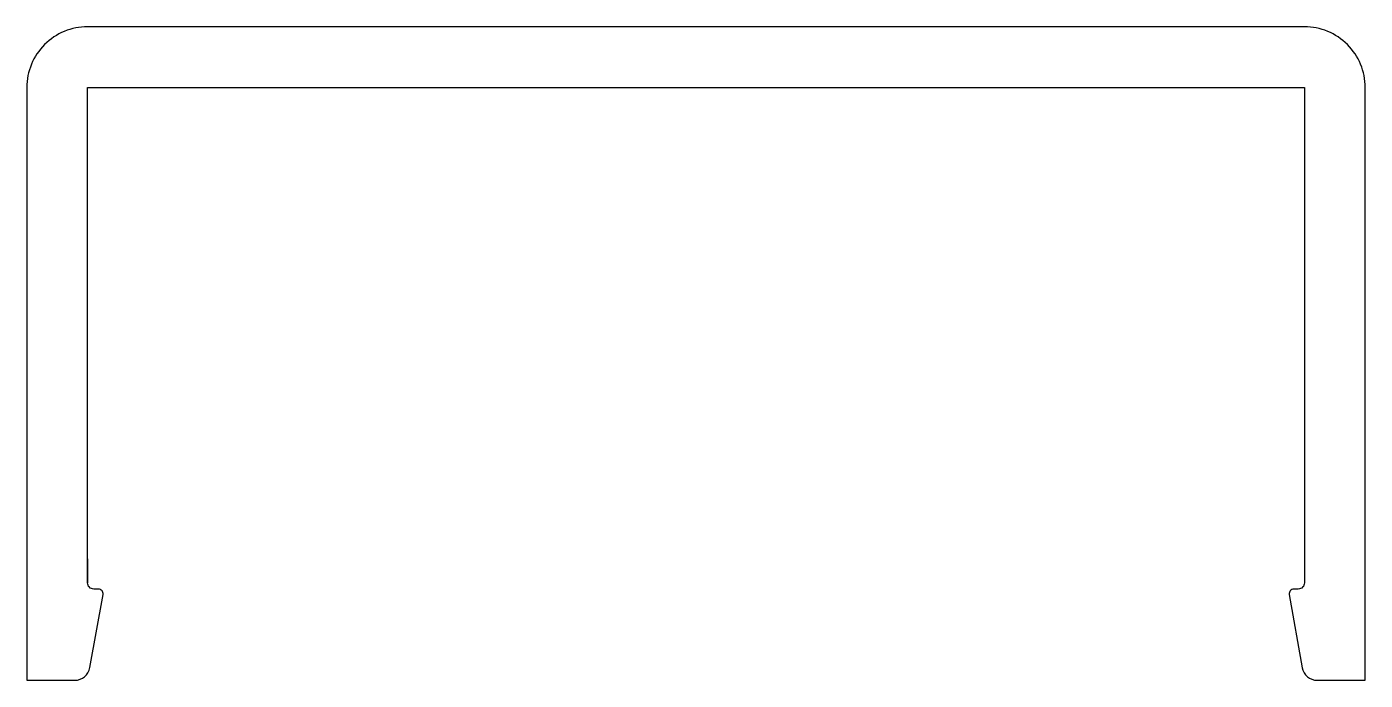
# Model space of a CAD drawing. Extents: x 380.9 to 424.9, y -60.2 to -38.7.
import ezdxf

# ---------------------------------------------------------------- set-up
doc = ezdxf.new("R2010")
doc.units = 0
doc.layers.add('ANA', color=220, linetype='CONTINUOUS')

msp = doc.modelspace()

# ---------------------------------------------------------------- linework, layer by layer
at = {"layer": 'ANA', "color": 230, "linetype": 'BYBLOCK'}
for p, q in [((382.86, -56.2), (382.86, -57)), ((383.358, -57.429), (383.367, -57.376))]:
    msp.add_line(p, q, dxfattribs=at)
at = {"layer": 'ANA', "color": 0, "linetype": 'BYBLOCK'}
msp.add_lwpolyline([(422.86, -38.7), (382.86, -38.7, 0.414214), (380.86, -40.7), (380.86, -60.2), (382.44, -60.2, 0.364909), (382.933, -59.785), (383.367, -57.376, 0.466308), (383.219, -57.2), (383.16, -57.2), (383.06, -57.2, -0.414214), (382.86, -57), (382.86, -40.7), (422.86, -40.7), (422.86, -57, -0.414214), (422.66, -57.2), (422.51, -57.2, 0.466308), (422.362, -57.376), (422.787, -59.787, 0.36397), (423.279, -60.2), (424.86, -60.2), (424.86, -40.7, 0.414214)], format="xyb", close=True, dxfattribs=at)

doc.saveas('drawing.dxf')
